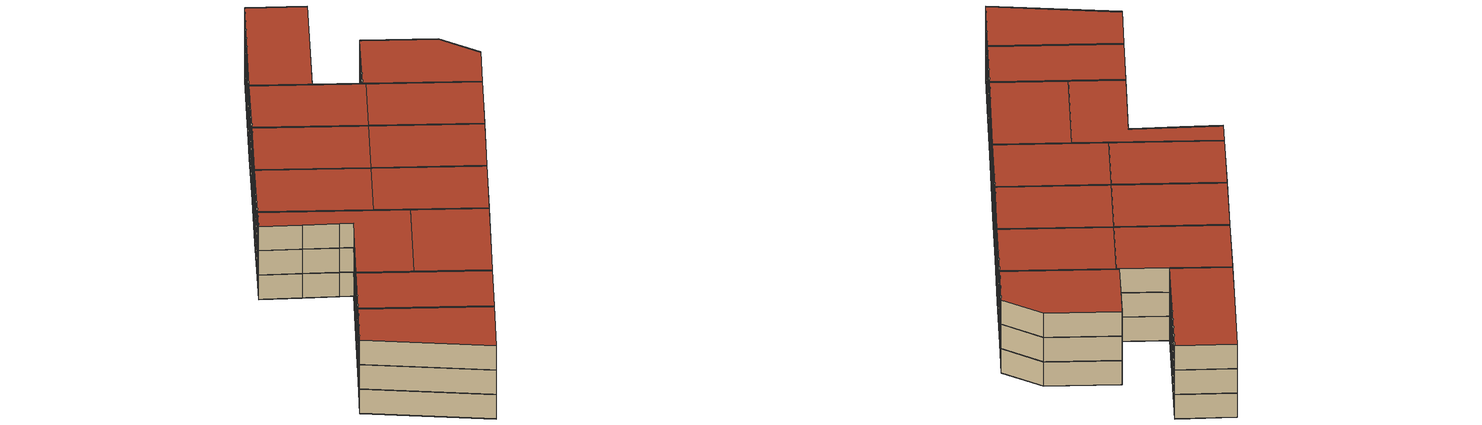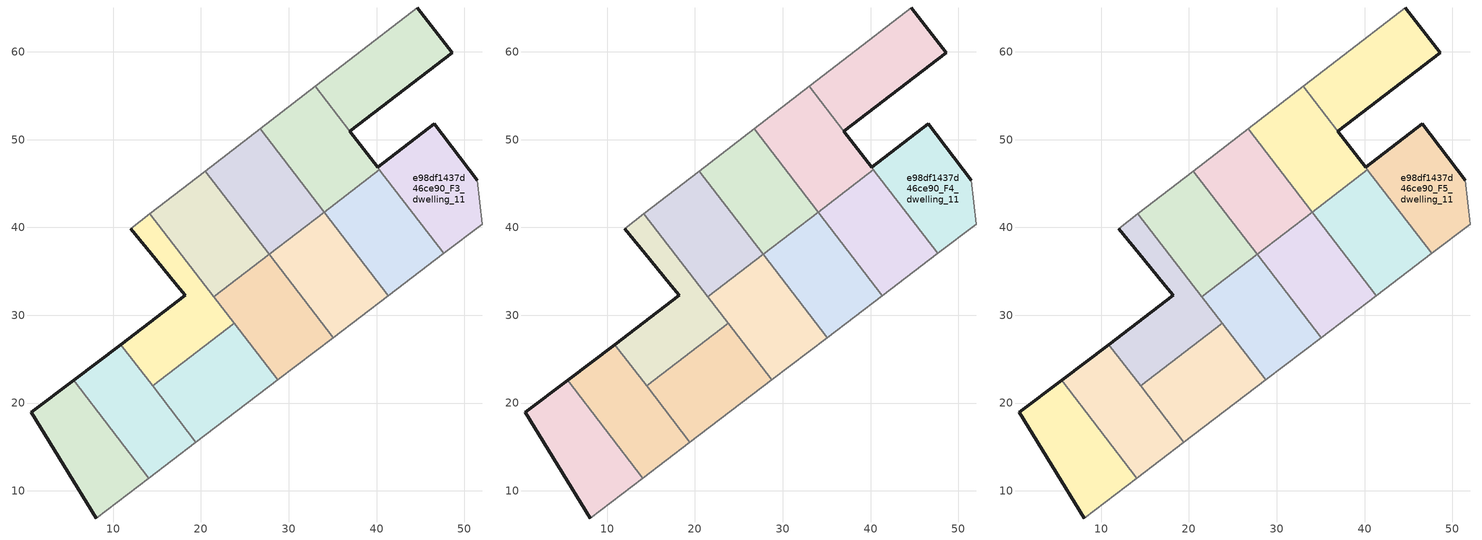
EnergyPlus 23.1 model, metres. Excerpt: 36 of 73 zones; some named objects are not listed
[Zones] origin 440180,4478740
e98df1437d46ce90_F3_dwelling_0
 floor to e98df1437d46ce90_F2_dwelling_0 (EU_floor_Construction): 14.04,11.46 5.49,22.58 0.71,18.95 8.07,6.91 z9
 wall outside (EU_wall_Construction): 8.07,6.91 0.71,18.95 5.49,22.58 z9:12
 wall adiabatic (EU_wall_Construction): 14.04,11.46 8.07,6.91 z9:12
 wall to e98df1437d46ce90_F3_dwelling_1 (EU_wall_Construction): 5.5,22.58 14.04,11.46 z9:12
e98df1437d46ce90_F3_dwelling_1
 floor to e98df1437d46ce90_F2_dwelling_1 (EU_floor_Construction): 19.42,15.55 10.88,26.67 5.49,22.58 14.04,11.46 z9
 floor adiabatic (EU_floor_Construction): 28.72,22.64 23.77,29.08 14.5,21.96 19.42,15.55 z9; 23.77,29.08 14.2,41.55 12.02,39.86 14.86,36.4 17.31,33.38 18.23,32.25 10.88,26.67 14.5,21.96 z9
 wall outside (EU_wall_Construction): 5.49,22.58 10.88,26.67 z9:12
 wall adiabatic (EU_wall_Construction): 19.42,15.55 14.04,11.46 z9:12
 wall to e98df1437d46ce90_F3_dwelling_3 (EU_wall_Construction): 14.5,21.96 19.42,15.55 z9:12
 wall to e98df1437d46ce90_F3_dwelling_2 (EU_wall_Construction): 10.88,26.67 14.5,21.96 z9:12
e98df1437d46ce90_F3_dwelling_10
 floor adiabatic (EU_floor_Construction): 48.6,59.9 44.61,64.99 36.94,59.1 33.02,56.08 36.96,50.95 z9; 40.33,46.56 33.02,56.08 26.76,51.24 34.06,41.74 z9
 wall outside (EU_wall_Construction): 44.61,64.99 48.6,59.9 36.96,50.95 z9:12
 wall adiabatic (EU_wall_Construction): 33.02,56.08 36.94,59.1 44.61,64.99 z9:12
 wall to e98df1437d46ce90_F3_dwelling_8 (EU_wall_Construction): 36.96,50.95 33.02,56.08 z9:12
e98df1437d46ce90_F3_dwelling_11
 floor to e98df1437d46ce90_F2_dwelling_11 (EU_floor_Construction): 52.01,40.36 51.48,45.38 46.57,51.78 40.12,46.83 47.64,37.04 z9
 wall outside (EU_wall_Construction): 40.12,46.83 46.57,51.78 51.48,45.38 z9:12
 wall adiabatic (EU_wall_Construction): 51.48,45.38 52.01,40.36 47.64,37.04 z9:12
 wall to e98df1437d46ce90_F3_dwelling_9 (EU_wall_Construction): 47.64,37.04 40.33,46.56 z9:12
 wall to e98df1437d46ce90_F3_dwelling_8 (EU_wall_Construction): 40.33,46.56 40.12,46.83 z9:12
e98df1437d46ce90_F3_dwelling_2
 floor to e98df1437d46ce90_F2_dwelling_2 (EU_floor_Construction): 23.77,29.08 14.2,41.55 12.02,39.86 14.86,36.4 17.31,33.38 18.23,32.25 10.88,26.67 14.5,21.96 z9
 floor adiabatic (EU_floor_Construction): 19.42,15.55 10.88,26.67 5.49,22.58 14.04,11.46 z9
 wall outside (EU_wall_Construction): 10.88,26.67 18.23,32.25 17.31,33.38 14.86,36.4 12.02,39.86 z9:12
 wall adiabatic (EU_wall_Construction): 12.02,39.86 14.2,41.55 z9:12
 wall to e98df1437d46ce90_F3_dwelling_3 (EU_wall_Construction): 23.77,29.08 14.5,21.96 z9:12
 wall to e98df1437d46ce90_F3_dwelling_4 (EU_wall_Construction): 14.2,41.55 21.47,32.09 z9:12
 wall to e98df1437d46ce90_F3_dwelling_5 (EU_wall_Construction): 21.47,32.09 23.77,29.08 z9:12
e98df1437d46ce90_F3_dwelling_3
 floor to e98df1437d46ce90_F2_dwelling_3 (EU_floor_Construction): 19.42,15.55 10.88,26.67 5.49,22.58 14.04,11.46 z9; 28.72,22.64 23.77,29.08 14.5,21.96 19.42,15.55 z9
 wall adiabatic (EU_wall_Construction): 28.72,22.64 19.42,15.55 z9:12
 wall to e98df1437d46ce90_F3_dwelling_5 (EU_wall_Construction): 23.78,29.08 28.72,22.64 z9:12
e98df1437d46ce90_F3_dwelling_4
 floor to e98df1437d46ce90_F2_dwelling_4 (EU_floor_Construction): 27.76,36.93 20.49,46.4 14.2,41.55 21.47,32.09 z9
 wall adiabatic (EU_wall_Construction): 14.2,41.55 20.49,46.4 z9:12
 wall to e98df1437d46ce90_F3_dwelling_6 (EU_wall_Construction): 20.49,46.4 27.77,36.93 z9:12
 wall to e98df1437d46ce90_F3_dwelling_5 (EU_wall_Construction): 27.76,36.93 21.47,32.09 z9:12
e98df1437d46ce90_F3_dwelling_5
 floor to e98df1437d46ce90_F2_dwelling_5 (EU_floor_Construction): 35.04,27.45 27.76,36.93 21.47,32.09 28.72,22.64 z9
 wall adiabatic (EU_wall_Construction): 35.04,27.45 28.72,22.64 z9:12
 wall to e98df1437d46ce90_F3_dwelling_7 (EU_wall_Construction): 27.77,36.92 35.04,27.45 z9:12
 wall to e98df1437d46ce90_F3_dwelling_6 (EU_wall_Construction): 27.77,36.93,12 27.77,36.93,10.5 27.77,36.92,12
e98df1437d46ce90_F3_dwelling_6
 floor to e98df1437d46ce90_F2_dwelling_6 (EU_floor_Construction): 34.05,41.75 26.76,51.24 20.49,46.4 27.77,36.92 z9
 wall adiabatic (EU_wall_Construction): 20.49,46.4 26.76,51.24 z9:12
 wall to e98df1437d46ce90_F3_dwelling_7 (EU_wall_Construction): 34.05,41.75 27.77,36.92 z9:12
 wall to e98df1437d46ce90_F3_dwelling_8 (EU_wall_Construction): 26.76,51.24 34.05,41.75 z9:12
e98df1437d46ce90_F3_dwelling_7
 floor to e98df1437d46ce90_F2_dwelling_7 (EU_floor_Construction): 41.35,32.25 34.05,41.75 27.77,36.92 35.04,27.45 z9
 wall adiabatic (EU_wall_Construction): 41.35,32.25 35.04,27.45 z9:12
 wall to e98df1437d46ce90_F3_dwelling_9 (EU_wall_Construction): 34.06,41.74 41.35,32.25 z9:12
e98df1437d46ce90_F3_dwelling_8
 floor to e98df1437d46ce90_F2_dwelling_8 (EU_floor_Construction): 33.02,56.08 40.33,46.56 34.06,41.74 26.76,51.24 z9; 44.61,64.99 48.6,59.9 36.96,50.95 33.02,56.08 36.94,59.1 z9
 wall outside (EU_wall_Construction): 36.96,50.95 40.12,46.83 z9:12
 wall adiabatic (EU_wall_Construction): 26.76,51.24 33.02,56.08 z9:12
 wall to e98df1437d46ce90_F3_dwelling_9 (EU_wall_Construction): 40.33,46.56 34.06,41.74 z9:12
e98df1437d46ce90_F3_dwelling_9
 floor to e98df1437d46ce90_F2_dwelling_9 (EU_floor_Construction): 47.64,37.04 40.33,46.56 34.06,41.74 41.35,32.25 z9
 wall adiabatic (EU_wall_Construction): 47.64,37.04 41.35,32.25 z9:12
e98df1437d46ce90_F4_dwelling_0
 floor to e98df1437d46ce90_F3_dwelling_0 (EU_floor_Construction): 14.04,11.46 5.49,22.58 0.71,18.95 8.07,6.91 z12
 wall outside (EU_wall_Construction): 8.07,6.91 0.71,18.95 5.49,22.58 z12:15
 wall adiabatic (EU_wall_Construction): 14.04,11.46 8.07,6.91 z12:15
 wall to e98df1437d46ce90_F4_dwelling_1 (EU_wall_Construction): 5.5,22.58 14.04,11.46 z12:15
e98df1437d46ce90_F4_dwelling_1
 floor to e98df1437d46ce90_F3_dwelling_1 (EU_floor_Construction): 19.42,15.55 10.88,26.67 5.49,22.58 14.04,11.46 z12
 floor adiabatic (EU_floor_Construction): 28.72,22.64 23.77,29.08 14.5,21.96 19.42,15.55 z12; 23.77,29.08 14.2,41.55 12.02,39.86 14.86,36.4 17.31,33.38 18.23,32.25 10.88,26.67 14.5,21.96 z12
 wall outside (EU_wall_Construction): 5.49,22.58 10.88,26.67 z12:15
 wall adiabatic (EU_wall_Construction): 19.42,15.55 14.04,11.46 z12:15
 wall to e98df1437d46ce90_F4_dwelling_3 (EU_wall_Construction): 14.5,21.96 19.42,15.55 z12:15
 wall to e98df1437d46ce90_F4_dwelling_2 (EU_wall_Construction): 10.88,26.67 14.5,21.96 z12:15
e98df1437d46ce90_F4_dwelling_10
 floor adiabatic (EU_floor_Construction): 48.6,59.9 44.61,64.99 36.94,59.1 33.02,56.08 36.96,50.95 z12; 40.33,46.56 33.02,56.08 26.76,51.24 34.06,41.74 z12
 wall outside (EU_wall_Construction): 44.61,64.99 48.6,59.9 36.96,50.95 z12:15
 wall adiabatic (EU_wall_Construction): 33.02,56.08 36.94,59.1 44.61,64.99 z12:15
 wall to e98df1437d46ce90_F4_dwelling_8 (EU_wall_Construction): 36.96,50.95 33.02,56.08 z12:15
e98df1437d46ce90_F4_dwelling_11
 floor to e98df1437d46ce90_F3_dwelling_11 (EU_floor_Construction): 52.01,40.36 51.48,45.38 46.57,51.78 40.12,46.83 47.64,37.04 z12
 wall outside (EU_wall_Construction): 40.12,46.83 46.57,51.78 51.48,45.38 z12:15
 wall adiabatic (EU_wall_Construction): 51.48,45.38 52.01,40.36 47.64,37.04 z12:15
 wall to e98df1437d46ce90_F4_dwelling_9 (EU_wall_Construction): 47.64,37.04 40.33,46.56 z12:15
 wall to e98df1437d46ce90_F4_dwelling_8 (EU_wall_Construction): 40.33,46.56 40.12,46.83 z12:15
e98df1437d46ce90_F4_dwelling_2
 floor to e98df1437d46ce90_F3_dwelling_2 (EU_floor_Construction): 23.77,29.08 14.2,41.55 12.02,39.86 14.86,36.4 17.31,33.38 18.23,32.25 10.88,26.67 14.5,21.96 z12
 floor adiabatic (EU_floor_Construction): 19.42,15.55 10.88,26.67 5.49,22.58 14.04,11.46 z12
 wall outside (EU_wall_Construction): 10.88,26.67 18.23,32.25 17.31,33.38 14.86,36.4 12.02,39.86 z12:15
 wall adiabatic (EU_wall_Construction): 12.02,39.86 14.2,41.55 z12:15
 wall to e98df1437d46ce90_F4_dwelling_3 (EU_wall_Construction): 23.77,29.08 14.5,21.96 z12:15
 wall to e98df1437d46ce90_F4_dwelling_4 (EU_wall_Construction): 14.2,41.55 21.47,32.09 z12:15
 wall to e98df1437d46ce90_F4_dwelling_5 (EU_wall_Construction): 21.47,32.09 23.77,29.08 z12:15
e98df1437d46ce90_F4_dwelling_3
 floor to e98df1437d46ce90_F3_dwelling_3 (EU_floor_Construction): 19.42,15.55 10.88,26.67 5.49,22.58 14.04,11.46 z12; 28.72,22.64 23.77,29.08 14.5,21.96 19.42,15.55 z12
 wall adiabatic (EU_wall_Construction): 28.72,22.64 19.42,15.55 z12:15
 wall to e98df1437d46ce90_F4_dwelling_5 (EU_wall_Construction): 23.78,29.08 28.72,22.64 z12:15
e98df1437d46ce90_F4_dwelling_4
 floor to e98df1437d46ce90_F3_dwelling_4 (EU_floor_Construction): 27.76,36.93 20.49,46.4 14.2,41.55 21.47,32.09 z12
 wall adiabatic (EU_wall_Construction): 14.2,41.55 20.49,46.4 z12:15
 wall to e98df1437d46ce90_F4_dwelling_6 (EU_wall_Construction): 20.49,46.4 27.77,36.93 z12:15
 wall to e98df1437d46ce90_F4_dwelling_5 (EU_wall_Construction): 27.76,36.93 21.47,32.09 z12:15
e98df1437d46ce90_F4_dwelling_5
 floor to e98df1437d46ce90_F3_dwelling_5 (EU_floor_Construction): 35.04,27.45 27.76,36.93 21.47,32.09 28.72,22.64 z12
 wall adiabatic (EU_wall_Construction): 35.04,27.45 28.72,22.64 z12:15
 wall to e98df1437d46ce90_F4_dwelling_7 (EU_wall_Construction): 27.77,36.92 35.04,27.45 z12:15
 wall to e98df1437d46ce90_F4_dwelling_6 (EU_wall_Construction): 27.77,36.93,15 27.77,36.93,13.5 27.77,36.92,15
e98df1437d46ce90_F4_dwelling_6
 floor to e98df1437d46ce90_F3_dwelling_6 (EU_floor_Construction): 34.05,41.75 26.76,51.24 20.49,46.4 27.77,36.92 z12
 wall adiabatic (EU_wall_Construction): 20.49,46.4 26.76,51.24 z12:15
 wall to e98df1437d46ce90_F4_dwelling_7 (EU_wall_Construction): 34.05,41.75 27.77,36.92 z12:15
 wall to e98df1437d46ce90_F4_dwelling_8 (EU_wall_Construction): 26.76,51.24 34.05,41.75 z12:15
e98df1437d46ce90_F4_dwelling_7
 floor to e98df1437d46ce90_F3_dwelling_7 (EU_floor_Construction): 41.35,32.25 34.05,41.75 27.77,36.92 35.04,27.45 z12
 wall adiabatic (EU_wall_Construction): 41.35,32.25 35.04,27.45 z12:15
 wall to e98df1437d46ce90_F4_dwelling_9 (EU_wall_Construction): 34.06,41.74 41.35,32.25 z12:15
e98df1437d46ce90_F4_dwelling_8
 floor to e98df1437d46ce90_F3_dwelling_8 (EU_floor_Construction): 33.02,56.08 40.33,46.56 34.06,41.74 26.76,51.24 z12; 44.61,64.99 48.6,59.9 36.96,50.95 33.02,56.08 36.94,59.1 z12
 wall outside (EU_wall_Construction): 36.96,50.95 40.12,46.83 z12:15
 wall adiabatic (EU_wall_Construction): 26.76,51.24 33.02,56.08 z12:15
 wall to e98df1437d46ce90_F4_dwelling_9 (EU_wall_Construction): 40.33,46.56 34.06,41.74 z12:15
e98df1437d46ce90_F4_dwelling_9
 floor to e98df1437d46ce90_F3_dwelling_9 (EU_floor_Construction): 47.64,37.04 40.33,46.56 34.06,41.74 41.35,32.25 z12
 wall adiabatic (EU_wall_Construction): 47.64,37.04 41.35,32.25 z12:15
e98df1437d46ce90_F5_dwelling_0
 floor to e98df1437d46ce90_F4_dwelling_0 (EU_floor_Construction): 14.04,11.46 5.49,22.58 0.71,18.95 8.07,6.91 z15
 wall outside (EU_wall_Construction): 8.07,6.91 0.71,18.95 5.49,22.58 z15:18
 wall adiabatic (EU_wall_Construction): 14.04,11.46 8.07,6.91 z15:18
 wall to e98df1437d46ce90_F5_dwelling_1 (EU_wall_Construction): 5.5,22.58 14.04,11.46 z15:18
 roof outside (EU_roof_Construction): 5.49,22.58 14.04,11.46 8.07,6.91 0.71,18.95 z18
e98df1437d46ce90_F5_dwelling_1
 floor to e98df1437d46ce90_F4_dwelling_1 (EU_floor_Construction): 19.42,15.55 10.88,26.67 5.49,22.58 14.04,11.46 z15
 floor adiabatic (EU_floor_Construction): 28.72,22.64 23.77,29.08 14.5,21.96 19.42,15.55 z15; 23.77,29.08 14.2,41.55 12.02,39.86 14.86,36.4 17.31,33.38 18.23,32.25 10.88,26.67 14.5,21.96 z15
 wall outside (EU_wall_Construction): 5.49,22.58 10.88,26.67 z15:18
 wall adiabatic (EU_wall_Construction): 19.42,15.55 14.04,11.46 z15:18
 wall to e98df1437d46ce90_F5_dwelling_3 (EU_wall_Construction): 14.5,21.96 19.42,15.55 z15:18
 wall to e98df1437d46ce90_F5_dwelling_2 (EU_wall_Construction): 10.88,26.67 14.5,21.96 z15:18
 roof outside (EU_roof_Construction): 10.88,26.67 19.42,15.55 14.04,11.46 5.49,22.58 z18; 14.2,41.55 23.77,29.08 14.5,21.96 10.88,26.67 18.23,32.25 17.31,33.38 14.86,36.4 12.02,39.86 z18; 23.77,29.08 28.72,22.64 19.42,15.55 14.5,21.96 z18
e98df1437d46ce90_F5_dwelling_10
 floor adiabatic (EU_floor_Construction): 48.6,59.9 44.61,64.99 36.94,59.1 33.02,56.08 36.96,50.95 z15; 40.33,46.56 33.02,56.08 26.76,51.24 34.06,41.74 z15
 wall outside (EU_wall_Construction): 44.61,64.99 48.6,59.9 36.96,50.95 z15:18
 wall adiabatic (EU_wall_Construction): 33.02,56.08 36.94,59.1 44.61,64.99 z15:18
 wall to e98df1437d46ce90_F5_dwelling_8 (EU_wall_Construction): 36.96,50.95 33.02,56.08 z15:18
 roof outside (EU_roof_Construction): 33.02,56.08 40.33,46.56 34.06,41.74 26.76,51.24 z18; 44.61,64.99 48.6,59.9 36.96,50.95 33.02,56.08 36.94,59.1 z18
e98df1437d46ce90_F5_dwelling_11
 floor to e98df1437d46ce90_F4_dwelling_11 (EU_floor_Construction): 52.01,40.36 51.48,45.38 46.57,51.78 40.12,46.83 47.64,37.04 z15
 wall outside (EU_wall_Construction): 40.12,46.83 46.57,51.78 51.48,45.38 z15:18
 wall adiabatic (EU_wall_Construction): 51.48,45.38 52.01,40.36 47.64,37.04 z15:18
 wall to e98df1437d46ce90_F5_dwelling_9 (EU_wall_Construction): 47.64,37.04 40.33,46.56 z15:18
 wall to e98df1437d46ce90_F5_dwelling_8 (EU_wall_Construction): 40.33,46.56 40.12,46.83 z15:18
 roof outside (EU_roof_Construction): 46.57,51.78 51.48,45.38 52.01,40.36 47.64,37.04 40.12,46.83 z18
e98df1437d46ce90_F5_dwelling_2
 floor to e98df1437d46ce90_F4_dwelling_2 (EU_floor_Construction): 23.77,29.08 14.2,41.55 12.02,39.86 14.86,36.4 17.31,33.38 18.23,32.25 10.88,26.67 14.5,21.96 z15
 floor adiabatic (EU_floor_Construction): 19.42,15.55 10.88,26.67 5.49,22.58 14.04,11.46 z15
 wall outside (EU_wall_Construction): 10.88,26.67 18.23,32.25 17.31,33.38 14.86,36.4 12.02,39.86 z15:18
 wall adiabatic (EU_wall_Construction): 12.02,39.86 14.2,41.55 z15:18
 wall to e98df1437d46ce90_F5_dwelling_3 (EU_wall_Construction): 23.77,29.08 14.5,21.96 z15:18
 wall to e98df1437d46ce90_F5_dwelling_4 (EU_wall_Construction): 14.2,41.55 21.47,32.09 z15:18
 wall to e98df1437d46ce90_F5_dwelling_5 (EU_wall_Construction): 21.47,32.09 23.77,29.08 z15:18
 roof outside (EU_roof_Construction): 10.88,26.67 19.42,15.55 14.04,11.46 5.49,22.58 z18; 14.2,41.55 23.77,29.08 14.5,21.96 10.88,26.67 18.23,32.25 17.31,33.38 14.86,36.4 12.02,39.86 z18
e98df1437d46ce90_F5_dwelling_3
 floor to e98df1437d46ce90_F4_dwelling_3 (EU_floor_Construction): 19.42,15.55 10.88,26.67 5.49,22.58 14.04,11.46 z15; 28.72,22.64 23.77,29.08 14.5,21.96 19.42,15.55 z15
 wall adiabatic (EU_wall_Construction): 28.72,22.64 19.42,15.55 z15:18
 wall to e98df1437d46ce90_F5_dwelling_5 (EU_wall_Construction): 23.78,29.08 28.72,22.64 z15:18
 roof outside (EU_roof_Construction): 10.88,26.67 19.42,15.55 14.04,11.46 5.49,22.58 z18; 23.77,29.08 28.72,22.64 19.42,15.55 14.5,21.96 z18
e98df1437d46ce90_F5_dwelling_4
 floor to e98df1437d46ce90_F4_dwelling_4 (EU_floor_Construction): 27.76,36.93 20.49,46.4 14.2,41.55 21.47,32.09 z15
 wall adiabatic (EU_wall_Construction): 14.2,41.55 20.49,46.4 z15:18
 wall to e98df1437d46ce90_F5_dwelling_6 (EU_wall_Construction): 20.49,46.4 27.77,36.93 z15:18
 wall to e98df1437d46ce90_F5_dwelling_5 (EU_wall_Construction): 27.76,36.93 21.47,32.09 z15:18
 roof outside (EU_roof_Construction): 20.49,46.4 27.77,36.93 21.47,32.09 14.2,41.55 z18
e98df1437d46ce90_F5_dwelling_5
 floor to e98df1437d46ce90_F4_dwelling_5 (EU_floor_Construction): 35.04,27.45 27.76,36.93 21.47,32.09 28.72,22.64 z15
 wall adiabatic (EU_wall_Construction): 35.04,27.45 28.72,22.64 z15:18
 wall to e98df1437d46ce90_F5_dwelling_7 (EU_wall_Construction): 27.77,36.92 35.04,27.45 z15:18
 wall to e98df1437d46ce90_F5_dwelling_6 (EU_wall_Construction): 27.77,36.93,18 27.77,36.93,16.5 27.77,36.92,18
 roof outside (EU_roof_Construction): 27.77,36.93 35.04,27.45 28.72,22.64 21.47,32.09 z18
e98df1437d46ce90_F5_dwelling_6
 floor to e98df1437d46ce90_F4_dwelling_6 (EU_floor_Construction): 34.05,41.75 26.76,51.24 20.49,46.4 27.77,36.92 z15
 wall adiabatic (EU_wall_Construction): 20.49,46.4 26.76,51.24 z15:18
 wall to e98df1437d46ce90_F5_dwelling_7 (EU_wall_Construction): 34.05,41.75 27.77,36.92 z15:18
 wall to e98df1437d46ce90_F5_dwelling_8 (EU_wall_Construction): 26.76,51.24 34.05,41.75 z15:18
 roof outside (EU_roof_Construction): 26.76,51.24 34.05,41.75 27.77,36.92 20.49,46.4 z18
e98df1437d46ce90_F5_dwelling_7
 floor to e98df1437d46ce90_F4_dwelling_7 (EU_floor_Construction): 41.35,32.25 34.05,41.75 27.77,36.92 35.04,27.45 z15
 wall adiabatic (EU_wall_Construction): 41.35,32.25 35.04,27.45 z15:18
 wall to e98df1437d46ce90_F5_dwelling_9 (EU_wall_Construction): 34.06,41.74 41.35,32.25 z15:18
 roof outside (EU_roof_Construction): 34.05,41.75 41.35,32.25 35.04,27.45 27.77,36.92 z18
e98df1437d46ce90_F5_dwelling_8
 floor to e98df1437d46ce90_F4_dwelling_8 (EU_floor_Construction): 33.02,56.08 40.33,46.56 34.06,41.74 26.76,51.24 z15; 44.61,64.99 48.6,59.9 36.96,50.95 33.02,56.08 36.94,59.1 z15
 wall outside (EU_wall_Construction): 36.96,50.95 40.12,46.83 z15:18
 wall adiabatic (EU_wall_Construction): 26.76,51.24 33.02,56.08 z15:18
 wall to e98df1437d46ce90_F5_dwelling_9 (EU_wall_Construction): 40.33,46.56 34.06,41.74 z15:18
 roof outside (EU_roof_Construction): 33.02,56.08 40.33,46.56 34.06,41.74 26.76,51.24 z18; 44.61,64.99 48.6,59.9 36.96,50.95 33.02,56.08 36.94,59.1 z18
e98df1437d46ce90_F5_dwelling_9
 floor to e98df1437d46ce90_F4_dwelling_9 (EU_floor_Construction): 47.64,37.04 40.33,46.56 34.06,41.74 41.35,32.25 z15
 wall adiabatic (EU_wall_Construction): 47.64,37.04 41.35,32.25 z15:18
 roof outside (EU_roof_Construction): 40.33,46.56 47.64,37.04 41.35,32.25 34.06,41.74 z18
[Building]
EU S2 Campaign: North Axis=0; Terrain=City; Solar Distribution=FullExterior
[Site:Location]
Madrid: Latitude=40.5; Longitude=-3.5; Time Zone=1; Elevation=609
[SizingPeriod:WeatherFileDays]
AnnualSizingPeriod: Begin Month=1; Begin Day of Month=1; End Month=12; End Day of Month=31; Day of Week for Start Day=Monday; Use Weather File Daylight Saving Period=No; Use Weather File Rain and Snow Indicators=No
[MATERIAL]
EU_InternalMass_Material: Roughness=MediumRough; Thickness=0.1; Conductivity=1; Density=1800; Specific Heat=900; Thermal Absorptance=0.9; Solar Absorptance=0.7; Visible Absorptance=0.7
[MATERIAL:NOMASS] Roughness=MediumRough; Thermal Absorptance=0.9; Solar Absorptance=0.7; Visible Absorptance=0.7
Name | Thermal Resistance
EU_wall_NoMass | 0.609216
EU_roof_NoMass | 0.513268
EU_floor_NoMass | 0.568163
[CONSTRUCTION]
EU_wall_Construction: EU_wall_NoMass
EU_roof_Construction: EU_roof_NoMass
EU_floor_Construction: EU_floor_NoMass
EU_InternalMass_Construction: EU_InternalMass_Material
[ZONE] Type=1; Multiplier=1; Ceiling Height=autocalculate; Floor Area=autocalculate; Part of Total Floor Area=Yes
Name | Volume
e98df1437d46ce90_F3_dwelling_0; e98df1437d46ce90_F4_dwelling_0; e98df1437d46ce90_F5_dwelling_0 | 284.366
e98df1437d46ce90_F3_dwelling_1; e98df1437d46ce90_F4_dwelling_1; e98df1437d46ce90_F5_dwelling_1 | 853.016
e98df1437d46ce90_F3_dwelling_10; e98df1437d46ce90_F4_dwelling_10; e98df1437d46ce90_F5_dwelling_10; e98df1437d46ce90_F3_dwelling_8; e98df1437d46ce90_F4_dwelling_8; e98df1437d46ce90_F5_dwelling_8 | 568.729
e98df1437d46ce90_F3_dwelling_11; e98df1437d46ce90_F4_dwelling_11; e98df1437d46ce90_F5_dwelling_11 | 284.377
e98df1437d46ce90_F3_dwelling_2; e98df1437d46ce90_F4_dwelling_2; e98df1437d46ce90_F5_dwelling_2 | 568.669
e98df1437d46ce90_F3_dwelling_3; e98df1437d46ce90_F4_dwelling_3; e98df1437d46ce90_F5_dwelling_3 | 568.699
e98df1437d46ce90_F3_dwelling_4; e98df1437d46ce90_F4_dwelling_4; e98df1437d46ce90_F5_dwelling_4 | 284.364
e98df1437d46ce90_F3_dwelling_5; e98df1437d46ce90_F4_dwelling_5; e98df1437d46ce90_F5_dwelling_5 | 284.339
e98df1437d46ce90_F3_dwelling_6; e98df1437d46ce90_F4_dwelling_6; e98df1437d46ce90_F5_dwelling_6 | 284.353
e98df1437d46ce90_F3_dwelling_7; e98df1437d46ce90_F4_dwelling_7; e98df1437d46ce90_F5_dwelling_7 | 284.372
e98df1437d46ce90_F3_dwelling_9; e98df1437d46ce90_F4_dwelling_9; e98df1437d46ce90_F5_dwelling_9 | 284.352
[INTERNALMASS] Construction=EU_InternalMass_Construction
Name | Zone or ZoneList | Surface Area
e98df1437d46ce90_F3_dwelling_0_EU_InternalMass | e98df1437d46ce90_F3_dwelling_0 | 102.672
e98df1437d46ce90_F3_dwelling_1_EU_InternalMass | e98df1437d46ce90_F3_dwelling_1 | 102.682
e98df1437d46ce90_F3_dwelling_2_EU_InternalMass | e98df1437d46ce90_F3_dwelling_2 | 102.684
e98df1437d46ce90_F3_dwelling_3_EU_InternalMass | e98df1437d46ce90_F3_dwelling_3 | 102.69
e98df1437d46ce90_F3_dwelling_4_EU_InternalMass | e98df1437d46ce90_F3_dwelling_4 | 102.684
e98df1437d46ce90_F3_dwelling_5_EU_InternalMass | e98df1437d46ce90_F3_dwelling_5 | 102.674
e98df1437d46ce90_F3_dwelling_6_EU_InternalMass | e98df1437d46ce90_F3_dwelling_6 | 102.686
e98df1437d46ce90_F3_dwelling_7_EU_InternalMass | e98df1437d46ce90_F3_dwelling_7 | 102.685
e98df1437d46ce90_F3_dwelling_8_EU_InternalMass | e98df1437d46ce90_F3_dwelling_8 | 102.692
e98df1437d46ce90_F3_dwelling_9_EU_InternalMass | e98df1437d46ce90_F3_dwelling_9 | 102.688
e98df1437d46ce90_F3_dwelling_10_EU_InternalMass | e98df1437d46ce90_F3_dwelling_10 | 102.683
e98df1437d46ce90_F3_dwelling_11_EU_InternalMass | e98df1437d46ce90_F3_dwelling_11 | 102.684
e98df1437d46ce90_F4_dwelling_0_EU_InternalMass | e98df1437d46ce90_F4_dwelling_0 | 102.672
e98df1437d46ce90_F4_dwelling_1_EU_InternalMass | e98df1437d46ce90_F4_dwelling_1 | 102.682
e98df1437d46ce90_F4_dwelling_2_EU_InternalMass | e98df1437d46ce90_F4_dwelling_2 | 102.684
e98df1437d46ce90_F4_dwelling_3_EU_InternalMass | e98df1437d46ce90_F4_dwelling_3 | 102.69
e98df1437d46ce90_F4_dwelling_4_EU_InternalMass | e98df1437d46ce90_F4_dwelling_4 | 102.684
e98df1437d46ce90_F4_dwelling_5_EU_InternalMass | e98df1437d46ce90_F4_dwelling_5 | 102.674
e98df1437d46ce90_F4_dwelling_6_EU_InternalMass | e98df1437d46ce90_F4_dwelling_6 | 102.686
e98df1437d46ce90_F4_dwelling_7_EU_InternalMass | e98df1437d46ce90_F4_dwelling_7 | 102.685
e98df1437d46ce90_F4_dwelling_8_EU_InternalMass | e98df1437d46ce90_F4_dwelling_8 | 102.692
e98df1437d46ce90_F4_dwelling_9_EU_InternalMass | e98df1437d46ce90_F4_dwelling_9 | 102.688
e98df1437d46ce90_F4_dwelling_10_EU_InternalMass | e98df1437d46ce90_F4_dwelling_10 | 102.683
e98df1437d46ce90_F4_dwelling_11_EU_InternalMass | e98df1437d46ce90_F4_dwelling_11 | 102.684
e98df1437d46ce90_F5_dwelling_0_EU_InternalMass | e98df1437d46ce90_F5_dwelling_0 | 102.672
e98df1437d46ce90_F5_dwelling_1_EU_InternalMass | e98df1437d46ce90_F5_dwelling_1 | 102.682
e98df1437d46ce90_F5_dwelling_2_EU_InternalMass | e98df1437d46ce90_F5_dwelling_2 | 102.684
e98df1437d46ce90_F5_dwelling_3_EU_InternalMass | e98df1437d46ce90_F5_dwelling_3 | 102.69
e98df1437d46ce90_F5_dwelling_4_EU_InternalMass | e98df1437d46ce90_F5_dwelling_4 | 102.684
e98df1437d46ce90_F5_dwelling_5_EU_InternalMass | e98df1437d46ce90_F5_dwelling_5 | 102.674
e98df1437d46ce90_F5_dwelling_6_EU_InternalMass | e98df1437d46ce90_F5_dwelling_6 | 102.686
e98df1437d46ce90_F5_dwelling_7_EU_InternalMass | e98df1437d46ce90_F5_dwelling_7 | 102.685
e98df1437d46ce90_F5_dwelling_8_EU_InternalMass | e98df1437d46ce90_F5_dwelling_8 | 102.692
e98df1437d46ce90_F5_dwelling_9_EU_InternalMass | e98df1437d46ce90_F5_dwelling_9 | 102.688
e98df1437d46ce90_F5_dwelling_10_EU_InternalMass | e98df1437d46ce90_F5_dwelling_10 | 102.683
e98df1437d46ce90_F5_dwelling_11_EU_InternalMass | e98df1437d46ce90_F5_dwelling_11 | 102.684
[OTHEREQUIPMENT] Fuel Type=Electricity; Design Level Calculation Method=Watts/Area; Power per Zone Floor Area=1; Fraction Latent=0; Fraction Radiant=0; Fraction Lost=0; Carbon Dioxide Generation Rate=0; EndUse Subcategory=EU_Step8_InternalGains
Name | Zone or ZoneList or Space or SpaceList | Schedule
EU_Step8_InternalGain_e98df1437d46ce90_F3_dwelling_0_f000 | e98df1437d46ce90_F3_dwelling_0 | EU_Step8_GainSchedule_e98df1437d46ce90_F3_dwelling_0_f000
EU_Step8_InternalGain_e98df1437d46ce90_F3_dwelling_1_f000 | e98df1437d46ce90_F3_dwelling_1 | EU_Step8_GainSchedule_e98df1437d46ce90_F3_dwelling_1_f000
EU_Step8_InternalGain_e98df1437d46ce90_F3_dwelling_2_f000 | e98df1437d46ce90_F3_dwelling_2 | EU_Step8_GainSchedule_e98df1437d46ce90_F3_dwelling_2_f000
EU_Step8_InternalGain_e98df1437d46ce90_F3_dwelling_3_f000 | e98df1437d46ce90_F3_dwelling_3 | EU_Step8_GainSchedule_e98df1437d46ce90_F3_dwelling_3_f000
EU_Step8_InternalGain_e98df1437d46ce90_F3_dwelling_4_f000 | e98df1437d46ce90_F3_dwelling_4 | EU_Step8_GainSchedule_e98df1437d46ce90_F3_dwelling_4_f000
EU_Step8_InternalGain_e98df1437d46ce90_F3_dwelling_5_f000 | e98df1437d46ce90_F3_dwelling_5 | EU_Step8_GainSchedule_e98df1437d46ce90_F3_dwelling_5_f000
EU_Step8_InternalGain_e98df1437d46ce90_F3_dwelling_6_f000 | e98df1437d46ce90_F3_dwelling_6 | EU_Step8_GainSchedule_e98df1437d46ce90_F3_dwelling_6_f000
EU_Step8_InternalGain_e98df1437d46ce90_F3_dwelling_7_f000 | e98df1437d46ce90_F3_dwelling_7 | EU_Step8_GainSchedule_e98df1437d46ce90_F3_dwelling_7_f000
EU_Step8_InternalGain_e98df1437d46ce90_F3_dwelling_8_f000 | e98df1437d46ce90_F3_dwelling_8 | EU_Step8_GainSchedule_e98df1437d46ce90_F3_dwelling_8_f000
EU_Step8_InternalGain_e98df1437d46ce90_F3_dwelling_9_f000 | e98df1437d46ce90_F3_dwelling_9 | EU_Step8_GainSchedule_e98df1437d46ce90_F3_dwelling_9_f000
EU_Step8_InternalGain_e98df1437d46ce90_F3_dwelling_10_f000 | e98df1437d46ce90_F3_dwelling_10 | EU_Step8_GainSchedule_e98df1437d46ce90_F3_dwelling_10_f000
EU_Step8_InternalGain_e98df1437d46ce90_F3_dwelling_11_f000 | e98df1437d46ce90_F3_dwelling_11 | EU_Step8_GainSchedule_e98df1437d46ce90_F3_dwelling_11_f000
EU_Step8_InternalGain_e98df1437d46ce90_F4_dwelling_0_f000 | e98df1437d46ce90_F4_dwelling_0 | EU_Step8_GainSchedule_e98df1437d46ce90_F4_dwelling_0_f000
EU_Step8_InternalGain_e98df1437d46ce90_F4_dwelling_1_f000 | e98df1437d46ce90_F4_dwelling_1 | EU_Step8_GainSchedule_e98df1437d46ce90_F4_dwelling_1_f000
EU_Step8_InternalGain_e98df1437d46ce90_F4_dwelling_2_f000 | e98df1437d46ce90_F4_dwelling_2 | EU_Step8_GainSchedule_e98df1437d46ce90_F4_dwelling_2_f000
EU_Step8_InternalGain_e98df1437d46ce90_F4_dwelling_3_f000 | e98df1437d46ce90_F4_dwelling_3 | EU_Step8_GainSchedule_e98df1437d46ce90_F4_dwelling_3_f000
EU_Step8_InternalGain_e98df1437d46ce90_F4_dwelling_4_f000 | e98df1437d46ce90_F4_dwelling_4 | EU_Step8_GainSchedule_e98df1437d46ce90_F4_dwelling_4_f000
EU_Step8_InternalGain_e98df1437d46ce90_F4_dwelling_5_f000 | e98df1437d46ce90_F4_dwelling_5 | EU_Step8_GainSchedule_e98df1437d46ce90_F4_dwelling_5_f000
EU_Step8_InternalGain_e98df1437d46ce90_F4_dwelling_6_f000 | e98df1437d46ce90_F4_dwelling_6 | EU_Step8_GainSchedule_e98df1437d46ce90_F4_dwelling_6_f000
EU_Step8_InternalGain_e98df1437d46ce90_F4_dwelling_7_f000 | e98df1437d46ce90_F4_dwelling_7 | EU_Step8_GainSchedule_e98df1437d46ce90_F4_dwelling_7_f000
EU_Step8_InternalGain_e98df1437d46ce90_F4_dwelling_8_f000 | e98df1437d46ce90_F4_dwelling_8 | EU_Step8_GainSchedule_e98df1437d46ce90_F4_dwelling_8_f000
EU_Step8_InternalGain_e98df1437d46ce90_F4_dwelling_9_f000 | e98df1437d46ce90_F4_dwelling_9 | EU_Step8_GainSchedule_e98df1437d46ce90_F4_dwelling_9_f000
EU_Step8_InternalGain_e98df1437d46ce90_F4_dwelling_10_f000 | e98df1437d46ce90_F4_dwelling_10 | EU_Step8_GainSchedule_e98df1437d46ce90_F4_dwelling_10_f000
EU_Step8_InternalGain_e98df1437d46ce90_F4_dwelling_11_f000 | e98df1437d46ce90_F4_dwelling_11 | EU_Step8_GainSchedule_e98df1437d46ce90_F4_dwelling_11_f000
EU_Step8_InternalGain_e98df1437d46ce90_F5_dwelling_0_f000 | e98df1437d46ce90_F5_dwelling_0 | EU_Step8_GainSchedule_e98df1437d46ce90_F5_dwelling_0_f000
EU_Step8_InternalGain_e98df1437d46ce90_F5_dwelling_1_f000 | e98df1437d46ce90_F5_dwelling_1 | EU_Step8_GainSchedule_e98df1437d46ce90_F5_dwelling_1_f000
EU_Step8_InternalGain_e98df1437d46ce90_F5_dwelling_2_f000 | e98df1437d46ce90_F5_dwelling_2 | EU_Step8_GainSchedule_e98df1437d46ce90_F5_dwelling_2_f000
EU_Step8_InternalGain_e98df1437d46ce90_F5_dwelling_3_f000 | e98df1437d46ce90_F5_dwelling_3 | EU_Step8_GainSchedule_e98df1437d46ce90_F5_dwelling_3_f000
EU_Step8_InternalGain_e98df1437d46ce90_F5_dwelling_4_f000 | e98df1437d46ce90_F5_dwelling_4 | EU_Step8_GainSchedule_e98df1437d46ce90_F5_dwelling_4_f000
EU_Step8_InternalGain_e98df1437d46ce90_F5_dwelling_5_f000 | e98df1437d46ce90_F5_dwelling_5 | EU_Step8_GainSchedule_e98df1437d46ce90_F5_dwelling_5_f000
EU_Step8_InternalGain_e98df1437d46ce90_F5_dwelling_6_f000 | e98df1437d46ce90_F5_dwelling_6 | EU_Step8_GainSchedule_e98df1437d46ce90_F5_dwelling_6_f000
EU_Step8_InternalGain_e98df1437d46ce90_F5_dwelling_7_f000 | e98df1437d46ce90_F5_dwelling_7 | EU_Step8_GainSchedule_e98df1437d46ce90_F5_dwelling_7_f000
EU_Step8_InternalGain_e98df1437d46ce90_F5_dwelling_8_f000 | e98df1437d46ce90_F5_dwelling_8 | EU_Step8_GainSchedule_e98df1437d46ce90_F5_dwelling_8_f000
EU_Step8_InternalGain_e98df1437d46ce90_F5_dwelling_9_f000 | e98df1437d46ce90_F5_dwelling_9 | EU_Step8_GainSchedule_e98df1437d46ce90_F5_dwelling_9_f000
EU_Step8_InternalGain_e98df1437d46ce90_F5_dwelling_10_f000 | e98df1437d46ce90_F5_dwelling_10 | EU_Step8_GainSchedule_e98df1437d46ce90_F5_dwelling_10_f000
EU_Step8_InternalGain_e98df1437d46ce90_F5_dwelling_11_f000 | e98df1437d46ce90_F5_dwelling_11 | EU_Step8_GainSchedule_e98df1437d46ce90_F5_dwelling_11_f000
[ZONEVENTILATION:DESIGNFLOWRATE] Schedule=EU_AlwaysOn; Design Flow Rate Calculation Method=AirChanges/Hour; Air Changes per Hour=0.752966; Ventilation Type=Natural; Fan Pressure Rise=0; Fan Total Efficiency=1; Constant Term Coefficient=1; Temperature Term Coefficient=0; Velocity Term Coefficient=0; Velocity Squared Term Coefficient=0; Minimum Indoor Temperature=-100; Maximum Indoor Temperature=100; Delta Temperature=-100; Minimum Outdoor Temperature=-100; Maximum Outdoor Temperature=100; Maximum Wind Speed=40
Name | Zone or ZoneList or Space or SpaceList
EU_ConstantAir_e98df1437d46ce90_F3_dwelling_0 | e98df1437d46ce90_F3_dwelling_0
EU_ConstantAir_e98df1437d46ce90_F3_dwelling_1 | e98df1437d46ce90_F3_dwelling_1
EU_ConstantAir_e98df1437d46ce90_F3_dwelling_2 | e98df1437d46ce90_F3_dwelling_2
EU_ConstantAir_e98df1437d46ce90_F3_dwelling_3 | e98df1437d46ce90_F3_dwelling_3
EU_ConstantAir_e98df1437d46ce90_F3_dwelling_4 | e98df1437d46ce90_F3_dwelling_4
EU_ConstantAir_e98df1437d46ce90_F3_dwelling_5 | e98df1437d46ce90_F3_dwelling_5
EU_ConstantAir_e98df1437d46ce90_F3_dwelling_6 | e98df1437d46ce90_F3_dwelling_6
EU_ConstantAir_e98df1437d46ce90_F3_dwelling_7 | e98df1437d46ce90_F3_dwelling_7
EU_ConstantAir_e98df1437d46ce90_F3_dwelling_8 | e98df1437d46ce90_F3_dwelling_8
EU_ConstantAir_e98df1437d46ce90_F3_dwelling_9 | e98df1437d46ce90_F3_dwelling_9
EU_ConstantAir_e98df1437d46ce90_F3_dwelling_10 | e98df1437d46ce90_F3_dwelling_10
EU_ConstantAir_e98df1437d46ce90_F3_dwelling_11 | e98df1437d46ce90_F3_dwelling_11
EU_ConstantAir_e98df1437d46ce90_F4_dwelling_0 | e98df1437d46ce90_F4_dwelling_0
EU_ConstantAir_e98df1437d46ce90_F4_dwelling_1 | e98df1437d46ce90_F4_dwelling_1
EU_ConstantAir_e98df1437d46ce90_F4_dwelling_2 | e98df1437d46ce90_F4_dwelling_2
EU_ConstantAir_e98df1437d46ce90_F4_dwelling_3 | e98df1437d46ce90_F4_dwelling_3
EU_ConstantAir_e98df1437d46ce90_F4_dwelling_4 | e98df1437d46ce90_F4_dwelling_4
EU_ConstantAir_e98df1437d46ce90_F4_dwelling_5 | e98df1437d46ce90_F4_dwelling_5
EU_ConstantAir_e98df1437d46ce90_F4_dwelling_6 | e98df1437d46ce90_F4_dwelling_6
EU_ConstantAir_e98df1437d46ce90_F4_dwelling_7 | e98df1437d46ce90_F4_dwelling_7
EU_ConstantAir_e98df1437d46ce90_F4_dwelling_8 | e98df1437d46ce90_F4_dwelling_8
EU_ConstantAir_e98df1437d46ce90_F4_dwelling_9 | e98df1437d46ce90_F4_dwelling_9
EU_ConstantAir_e98df1437d46ce90_F4_dwelling_10 | e98df1437d46ce90_F4_dwelling_10
EU_ConstantAir_e98df1437d46ce90_F4_dwelling_11 | e98df1437d46ce90_F4_dwelling_11
EU_ConstantAir_e98df1437d46ce90_F5_dwelling_0 | e98df1437d46ce90_F5_dwelling_0
EU_ConstantAir_e98df1437d46ce90_F5_dwelling_1 | e98df1437d46ce90_F5_dwelling_1
EU_ConstantAir_e98df1437d46ce90_F5_dwelling_2 | e98df1437d46ce90_F5_dwelling_2
EU_ConstantAir_e98df1437d46ce90_F5_dwelling_3 | e98df1437d46ce90_F5_dwelling_3
EU_ConstantAir_e98df1437d46ce90_F5_dwelling_4 | e98df1437d46ce90_F5_dwelling_4
EU_ConstantAir_e98df1437d46ce90_F5_dwelling_5 | e98df1437d46ce90_F5_dwelling_5
EU_ConstantAir_e98df1437d46ce90_F5_dwelling_6 | e98df1437d46ce90_F5_dwelling_6
EU_ConstantAir_e98df1437d46ce90_F5_dwelling_7 | e98df1437d46ce90_F5_dwelling_7
EU_ConstantAir_e98df1437d46ce90_F5_dwelling_8 | e98df1437d46ce90_F5_dwelling_8
EU_ConstantAir_e98df1437d46ce90_F5_dwelling_9 | e98df1437d46ce90_F5_dwelling_9
EU_ConstantAir_e98df1437d46ce90_F5_dwelling_10 | e98df1437d46ce90_F5_dwelling_10
EU_ConstantAir_e98df1437d46ce90_F5_dwelling_11 | e98df1437d46ce90_F5_dwelling_11
[HVACTEMPLATE:THERMOSTAT] Constant Heating Setpoint=20; Constant Cooling Setpoint=50
EU_HeatOnly_e98df1437d46ce90_F0_dwelling_0; EU_HeatOnly_e98df1437d46ce90_F0_dwelling_1; EU_HeatOnly_e98df1437d46ce90_F0_dwelling_2; EU_HeatOnly_e98df1437d46ce90_F0_dwelling_3; EU_HeatOnly_e98df1437d46ce90_F0_dwelling_4; EU_HeatOnly_e98df1437d46ce90_F0_dwelling_5; EU_HeatOnly_e98df1437d46ce90_F0_dwelling_6; EU_HeatOnly_e98df1437d46ce90_F0_dwelling_7; EU_HeatOnly_e98df1437d46ce90_F0_dwelling_8; EU_HeatOnly_e98df1437d46ce90_F0_dwelling_9; EU_HeatOnly_e98df1437d46ce90_F0_dwelling_10; EU_HeatOnly_e98df1437d46ce90_F0_dwelling_11; EU_HeatOnly_e98df1437d46ce90_F0_dwelling_12; EU_HeatOnly_e98df1437d46ce90_F1_dwelling_0; EU_HeatOnly_e98df1437d46ce90_F1_dwelling_1; EU_HeatOnly_e98df1437d46ce90_F1_dwelling_2; EU_HeatOnly_e98df1437d46ce90_F1_dwelling_3; EU_HeatOnly_e98df1437d46ce90_F1_dwelling_4; EU_HeatOnly_e98df1437d46ce90_F1_dwelling_5; EU_HeatOnly_e98df1437d46ce90_F1_dwelling_6
[HVACTEMPLATE:ZONE:IDEALLOADSAIRSYSTEM] System Availability Schedule=EU_AlwaysOn; Maximum Heating Supply Air Temperature=50; Minimum Cooling Supply Air Temperature=13; Maximum Heating Supply Air Humidity Ratio=0.0156; Minimum Cooling Supply Air Humidity Ratio=0.0077; Heating Limit=NoLimit; Cooling Limit=NoLimit; Heating Availability Schedule=EU_AlwaysOn; Cooling Availability Schedule=EU_CoolingOff; Dehumidification Control Type=ConstantSensibleHeatRatio; Cooling Sensible Heat Ratio=0.7; Dehumidification Setpoint=60; Humidification Control Type=None; Humidification Setpoint=30; Outdoor Air Method=None; Outdoor Air Flow Rate per Person=0.00944; Outdoor Air Flow Rate per Zone Floor Area=0; Outdoor Air Flow Rate per Zone=0; Demand Controlled Ventilation Type=None; Outdoor Air Economizer Type=NoEconomizer; Heat Recovery Type=None; Sensible Heat Recovery Effectiveness=0.7; Latent Heat Recovery Effectiveness=0.65
Name | Template Thermostat
e98df1437d46ce90_F3_dwelling_0 | EU_HeatOnly_e98df1437d46ce90_F3_dwelling_0
e98df1437d46ce90_F3_dwelling_1 | EU_HeatOnly_e98df1437d46ce90_F3_dwelling_1
e98df1437d46ce90_F3_dwelling_2 | EU_HeatOnly_e98df1437d46ce90_F3_dwelling_2
e98df1437d46ce90_F3_dwelling_3 | EU_HeatOnly_e98df1437d46ce90_F3_dwelling_3
e98df1437d46ce90_F3_dwelling_4 | EU_HeatOnly_e98df1437d46ce90_F3_dwelling_4
e98df1437d46ce90_F3_dwelling_5 | EU_HeatOnly_e98df1437d46ce90_F3_dwelling_5
e98df1437d46ce90_F3_dwelling_6 | EU_HeatOnly_e98df1437d46ce90_F3_dwelling_6
e98df1437d46ce90_F3_dwelling_7 | EU_HeatOnly_e98df1437d46ce90_F3_dwelling_7
e98df1437d46ce90_F3_dwelling_8 | EU_HeatOnly_e98df1437d46ce90_F3_dwelling_8
e98df1437d46ce90_F3_dwelling_9 | EU_HeatOnly_e98df1437d46ce90_F3_dwelling_9
e98df1437d46ce90_F3_dwelling_10 | EU_HeatOnly_e98df1437d46ce90_F3_dwelling_10
e98df1437d46ce90_F3_dwelling_11 | EU_HeatOnly_e98df1437d46ce90_F3_dwelling_11
e98df1437d46ce90_F4_dwelling_0 | EU_HeatOnly_e98df1437d46ce90_F4_dwelling_0
e98df1437d46ce90_F4_dwelling_1 | EU_HeatOnly_e98df1437d46ce90_F4_dwelling_1
e98df1437d46ce90_F4_dwelling_2 | EU_HeatOnly_e98df1437d46ce90_F4_dwelling_2
e98df1437d46ce90_F4_dwelling_3 | EU_HeatOnly_e98df1437d46ce90_F4_dwelling_3
e98df1437d46ce90_F4_dwelling_4 | EU_HeatOnly_e98df1437d46ce90_F4_dwelling_4
e98df1437d46ce90_F4_dwelling_5 | EU_HeatOnly_e98df1437d46ce90_F4_dwelling_5
e98df1437d46ce90_F4_dwelling_6 | EU_HeatOnly_e98df1437d46ce90_F4_dwelling_6
e98df1437d46ce90_F4_dwelling_7 | EU_HeatOnly_e98df1437d46ce90_F4_dwelling_7
e98df1437d46ce90_F4_dwelling_8 | EU_HeatOnly_e98df1437d46ce90_F4_dwelling_8
e98df1437d46ce90_F4_dwelling_9 | EU_HeatOnly_e98df1437d46ce90_F4_dwelling_9
e98df1437d46ce90_F4_dwelling_10 | EU_HeatOnly_e98df1437d46ce90_F4_dwelling_10
e98df1437d46ce90_F4_dwelling_11 | EU_HeatOnly_e98df1437d46ce90_F4_dwelling_11
e98df1437d46ce90_F5_dwelling_0 | EU_HeatOnly_e98df1437d46ce90_F5_dwelling_0
e98df1437d46ce90_F5_dwelling_1 | EU_HeatOnly_e98df1437d46ce90_F5_dwelling_1
e98df1437d46ce90_F5_dwelling_2 | EU_HeatOnly_e98df1437d46ce90_F5_dwelling_2
e98df1437d46ce90_F5_dwelling_3 | EU_HeatOnly_e98df1437d46ce90_F5_dwelling_3
e98df1437d46ce90_F5_dwelling_4 | EU_HeatOnly_e98df1437d46ce90_F5_dwelling_4
e98df1437d46ce90_F5_dwelling_5 | EU_HeatOnly_e98df1437d46ce90_F5_dwelling_5
e98df1437d46ce90_F5_dwelling_6 | EU_HeatOnly_e98df1437d46ce90_F5_dwelling_6
e98df1437d46ce90_F5_dwelling_7 | EU_HeatOnly_e98df1437d46ce90_F5_dwelling_7
e98df1437d46ce90_F5_dwelling_8 | EU_HeatOnly_e98df1437d46ce90_F5_dwelling_8
e98df1437d46ce90_F5_dwelling_9 | EU_HeatOnly_e98df1437d46ce90_F5_dwelling_9
e98df1437d46ce90_F5_dwelling_10 | EU_HeatOnly_e98df1437d46ce90_F5_dwelling_10
e98df1437d46ce90_F5_dwelling_11 | EU_HeatOnly_e98df1437d46ce90_F5_dwelling_11
[SIZING:ZONE] Zone Cooling Design Supply Air Temperature Input Method=SupplyAirTemperature; Zone Cooling Design Supply Air Temperature=13; Zone Heating Design Supply Air Temperature Input Method=SupplyAirTemperature; Zone Heating Design Supply Air Temperature=50; Zone Cooling Design Supply Air Humidity Ratio=0.008; Zone Heating Design Supply Air Humidity Ratio=0.008; Cooling Design Air Flow Method=DesignDay; Cooling Design Air Flow Rate=0; Cooling Minimum Air Flow per Zone Floor Area=0.000762; Cooling Minimum Air Flow=0; Cooling Minimum Air Flow Fraction=0.2; Heating Design Air Flow Method=DesignDay; Heating Design Air Flow Rate=0; Heating Maximum Air Flow per Zone Floor Area=0.002032; Heating Maximum Air Flow=0.141576; Heating Maximum Air Flow Fraction=0.3; Account for Dedicated Outdoor Air System=No; Dedicated Outdoor Air System Control Strategy=NeutralSupplyAir; Dedicated Outdoor Air Low Setpoint Temperature for Design=autosize; Dedicated Outdoor Air High Setpoint Temperature for Design=autosize; Zone Load Sizing Method=Sensible Load Only No Latent Load; Zone Latent Cooling Design Supply Air Humidity Ratio Input Method=HumidityRatioDifference; Zone Cooling Design Supply Air Humidity Ratio Difference=0.005; Zone Latent Heating Design Supply Air Humidity Ratio Input Method=HumidityRatioDifference; Zone Humidification Design Supply Air Humidity Ratio Difference=0.005
e98df1437d46ce90_F3_dwelling_0; e98df1437d46ce90_F3_dwelling_1; e98df1437d46ce90_F3_dwelling_2; e98df1437d46ce90_F3_dwelling_3; e98df1437d46ce90_F3_dwelling_4; e98df1437d46ce90_F3_dwelling_5; e98df1437d46ce90_F3_dwelling_6; e98df1437d46ce90_F3_dwelling_7; e98df1437d46ce90_F3_dwelling_8; e98df1437d46ce90_F3_dwelling_9; e98df1437d46ce90_F3_dwelling_10; e98df1437d46ce90_F3_dwelling_11; e98df1437d46ce90_F4_dwelling_0; e98df1437d46ce90_F4_dwelling_1; e98df1437d46ce90_F4_dwelling_2; e98df1437d46ce90_F4_dwelling_3; e98df1437d46ce90_F4_dwelling_4; e98df1437d46ce90_F4_dwelling_5; e98df1437d46ce90_F4_dwelling_6; e98df1437d46ce90_F4_dwelling_7; e98df1437d46ce90_F4_dwelling_8; e98df1437d46ce90_F4_dwelling_9; e98df1437d46ce90_F4_dwelling_10; e98df1437d46ce90_F4_dwelling_11; e98df1437d46ce90_F5_dwelling_0; e98df1437d46ce90_F5_dwelling_1; e98df1437d46ce90_F5_dwelling_2; e98df1437d46ce90_F5_dwelling_3; e98df1437d46ce90_F5_dwelling_4; e98df1437d46ce90_F5_dwelling_5; e98df1437d46ce90_F5_dwelling_6; e98df1437d46ce90_F5_dwelling_7; e98df1437d46ce90_F5_dwelling_8; e98df1437d46ce90_F5_dwelling_9; e98df1437d46ce90_F5_dwelling_10; e98df1437d46ce90_F5_dwelling_11
[SCHEDULE:CONSTANT]
Name | Hourly Value
EU_AlwaysOn | 1
EU_CoolingOff | 0
[SCHEDULE:FILE] Column Number=1; Rows to Skip at Top=0; Number of Hours of Data=8760; Column Separator=Comma; Interpolate to Timestep=No; Minutes per Item=60; Adjust Schedule for Daylight Savings=Yes
Name | File
EU_Step8_GainSchedule_e98df1437d46ce90_F3_dwelling_0_f000 | ../../schedules/e98df1437d46ce90/e98df1437d46ce90_F3_dwelling_0_f000_gain.csv
EU_Step8_GainSchedule_e98df1437d46ce90_F3_dwelling_1_f000 | ../../schedules/e98df1437d46ce90/e98df1437d46ce90_F3_dwelling_1_f000_gain.csv
EU_Step8_GainSchedule_e98df1437d46ce90_F3_dwelling_2_f000 | ../../schedules/e98df1437d46ce90/e98df1437d46ce90_F3_dwelling_2_f000_gain.csv
EU_Step8_GainSchedule_e98df1437d46ce90_F3_dwelling_3_f000 | ../../schedules/e98df1437d46ce90/e98df1437d46ce90_F3_dwelling_3_f000_gain.csv
EU_Step8_GainSchedule_e98df1437d46ce90_F3_dwelling_4_f000 | ../../schedules/e98df1437d46ce90/e98df1437d46ce90_F3_dwelling_4_f000_gain.csv
EU_Step8_GainSchedule_e98df1437d46ce90_F3_dwelling_5_f000 | ../../schedules/e98df1437d46ce90/e98df1437d46ce90_F3_dwelling_5_f000_gain.csv
EU_Step8_GainSchedule_e98df1437d46ce90_F3_dwelling_6_f000 | ../../schedules/e98df1437d46ce90/e98df1437d46ce90_F3_dwelling_6_f000_gain.csv
EU_Step8_GainSchedule_e98df1437d46ce90_F3_dwelling_7_f000 | ../../schedules/e98df1437d46ce90/e98df1437d46ce90_F3_dwelling_7_f000_gain.csv
EU_Step8_GainSchedule_e98df1437d46ce90_F3_dwelling_8_f000 | ../../schedules/e98df1437d46ce90/e98df1437d46ce90_F3_dwelling_8_f000_gain.csv
EU_Step8_GainSchedule_e98df1437d46ce90_F3_dwelling_9_f000 | ../../schedules/e98df1437d46ce90/e98df1437d46ce90_F3_dwelling_9_f000_gain.csv
EU_Step8_GainSchedule_e98df1437d46ce90_F3_dwelling_10_f000 | ../../schedules/e98df1437d46ce90/e98df1437d46ce90_F3_dwelling_10_f000_gain.csv
EU_Step8_GainSchedule_e98df1437d46ce90_F3_dwelling_11_f000 | ../../schedules/e98df1437d46ce90/e98df1437d46ce90_F3_dwelling_11_f000_gain.csv
EU_Step8_GainSchedule_e98df1437d46ce90_F4_dwelling_0_f000 | ../../schedules/e98df1437d46ce90/e98df1437d46ce90_F4_dwelling_0_f000_gain.csv
EU_Step8_GainSchedule_e98df1437d46ce90_F4_dwelling_1_f000 | ../../schedules/e98df1437d46ce90/e98df1437d46ce90_F4_dwelling_1_f000_gain.csv
EU_Step8_GainSchedule_e98df1437d46ce90_F4_dwelling_2_f000 | ../../schedules/e98df1437d46ce90/e98df1437d46ce90_F4_dwelling_2_f000_gain.csv
EU_Step8_GainSchedule_e98df1437d46ce90_F4_dwelling_3_f000 | ../../schedules/e98df1437d46ce90/e98df1437d46ce90_F4_dwelling_3_f000_gain.csv
EU_Step8_GainSchedule_e98df1437d46ce90_F4_dwelling_4_f000 | ../../schedules/e98df1437d46ce90/e98df1437d46ce90_F4_dwelling_4_f000_gain.csv
EU_Step8_GainSchedule_e98df1437d46ce90_F4_dwelling_5_f000 | ../../schedules/e98df1437d46ce90/e98df1437d46ce90_F4_dwelling_5_f000_gain.csv
EU_Step8_GainSchedule_e98df1437d46ce90_F4_dwelling_6_f000 | ../../schedules/e98df1437d46ce90/e98df1437d46ce90_F4_dwelling_6_f000_gain.csv
EU_Step8_GainSchedule_e98df1437d46ce90_F4_dwelling_7_f000 | ../../schedules/e98df1437d46ce90/e98df1437d46ce90_F4_dwelling_7_f000_gain.csv
EU_Step8_GainSchedule_e98df1437d46ce90_F4_dwelling_8_f000 | ../../schedules/e98df1437d46ce90/e98df1437d46ce90_F4_dwelling_8_f000_gain.csv
EU_Step8_GainSchedule_e98df1437d46ce90_F4_dwelling_9_f000 | ../../schedules/e98df1437d46ce90/e98df1437d46ce90_F4_dwelling_9_f000_gain.csv
EU_Step8_GainSchedule_e98df1437d46ce90_F4_dwelling_10_f000 | ../../schedules/e98df1437d46ce90/e98df1437d46ce90_F4_dwelling_10_f000_gain.csv
EU_Step8_GainSchedule_e98df1437d46ce90_F4_dwelling_11_f000 | ../../schedules/e98df1437d46ce90/e98df1437d46ce90_F4_dwelling_11_f000_gain.csv
EU_Step8_GainSchedule_e98df1437d46ce90_F5_dwelling_0_f000 | ../../schedules/e98df1437d46ce90/e98df1437d46ce90_F5_dwelling_0_f000_gain.csv
EU_Step8_GainSchedule_e98df1437d46ce90_F5_dwelling_1_f000 | ../../schedules/e98df1437d46ce90/e98df1437d46ce90_F5_dwelling_1_f000_gain.csv
EU_Step8_GainSchedule_e98df1437d46ce90_F5_dwelling_2_f000 | ../../schedules/e98df1437d46ce90/e98df1437d46ce90_F5_dwelling_2_f000_gain.csv
EU_Step8_GainSchedule_e98df1437d46ce90_F5_dwelling_3_f000 | ../../schedules/e98df1437d46ce90/e98df1437d46ce90_F5_dwelling_3_f000_gain.csv
EU_Step8_GainSchedule_e98df1437d46ce90_F5_dwelling_4_f000 | ../../schedules/e98df1437d46ce90/e98df1437d46ce90_F5_dwelling_4_f000_gain.csv
EU_Step8_GainSchedule_e98df1437d46ce90_F5_dwelling_5_f000 | ../../schedules/e98df1437d46ce90/e98df1437d46ce90_F5_dwelling_5_f000_gain.csv
EU_Step8_GainSchedule_e98df1437d46ce90_F5_dwelling_6_f000 | ../../schedules/e98df1437d46ce90/e98df1437d46ce90_F5_dwelling_6_f000_gain.csv
EU_Step8_GainSchedule_e98df1437d46ce90_F5_dwelling_7_f000 | ../../schedules/e98df1437d46ce90/e98df1437d46ce90_F5_dwelling_7_f000_gain.csv
EU_Step8_GainSchedule_e98df1437d46ce90_F5_dwelling_8_f000 | ../../schedules/e98df1437d46ce90/e98df1437d46ce90_F5_dwelling_8_f000_gain.csv
EU_Step8_GainSchedule_e98df1437d46ce90_F5_dwelling_9_f000 | ../../schedules/e98df1437d46ce90/e98df1437d46ce90_F5_dwelling_9_f000_gain.csv
EU_Step8_GainSchedule_e98df1437d46ce90_F5_dwelling_10_f000 | ../../schedules/e98df1437d46ce90/e98df1437d46ce90_F5_dwelling_10_f000_gain.csv
EU_Step8_GainSchedule_e98df1437d46ce90_F5_dwelling_11_f000 | ../../schedules/e98df1437d46ce90/e98df1437d46ce90_F5_dwelling_11_f000_gain.csv
